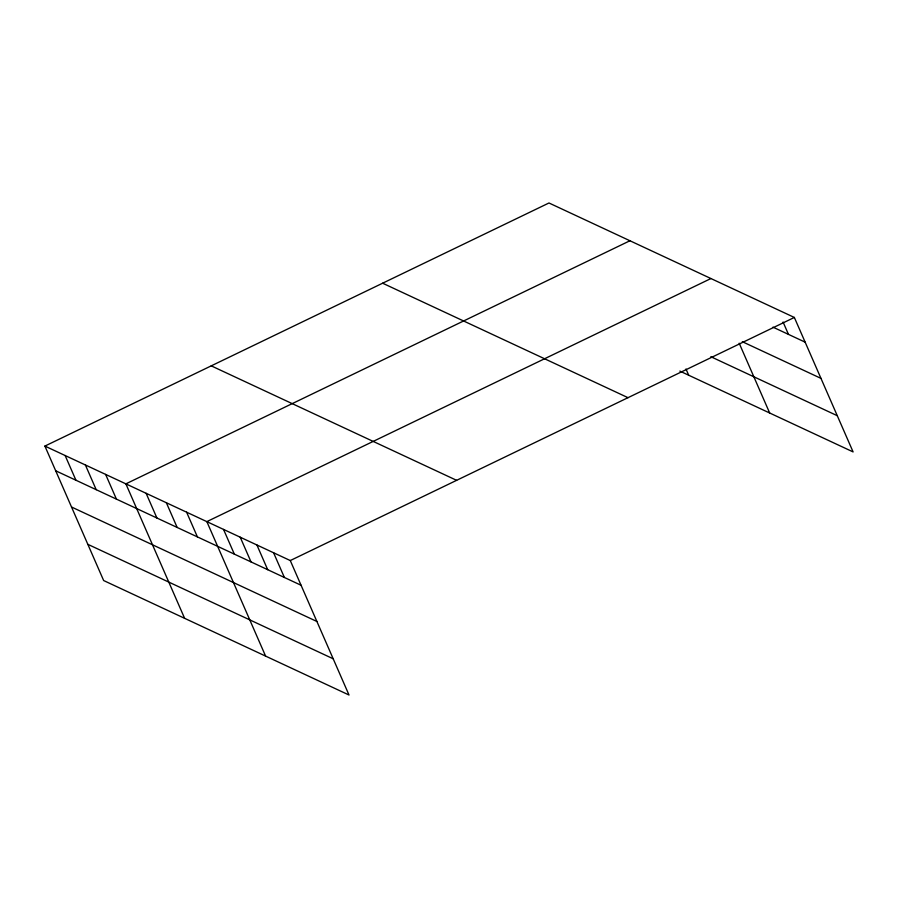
<?xml version="1.0" encoding="UTF-8"?>
<svg xmlns="http://www.w3.org/2000/svg" width="898" height="898" viewBox="0 0 898 898"><rect width="100%" height="100%" fill="white"/><g stroke="black" fill="none" stroke-linecap="round" stroke-linejoin="round"><path stroke-width="1.35" d="M44.9 446.082L290.279 560.554L349.019 695.018L103.652 580.546L44.9 446.082L548.981 202.982L794.348 317.454L853.1 451.919L679.842 371.099M629.947 240.754L125.877 483.854L184.618 618.318M710.924 278.537L206.843 521.626L265.595 656.101M290.279 560.554L794.348 317.454M772.965 327.153L805.147 342.16M742.309 341.689L820.974 378.384M710.834 356.708L837.273 415.707M382.627 283.207L628.005 397.679M211.243 365.856L456.622 480.329M55.698 470.788L301.066 585.26M71.514 507.011L316.893 621.483M87.824 544.323L333.203 658.795M783.067 322.023L788.466 334.382M739.177 343.193L769.676 413.001M685.971 368.977L688.699 375.229M273.587 552.764L284.385 577.47M256.907 544.985L267.694 569.691M240.215 537.195L251.013 561.901M223.535 529.416L234.333 554.122M186.604 512.186L197.403 536.892M166.366 502.745L177.153 527.452M146.116 493.294L156.914 518M105.627 474.413L116.426 499.12M85.389 464.962L96.187 489.668M65.139 455.522L75.937 480.228"/></g></svg>
